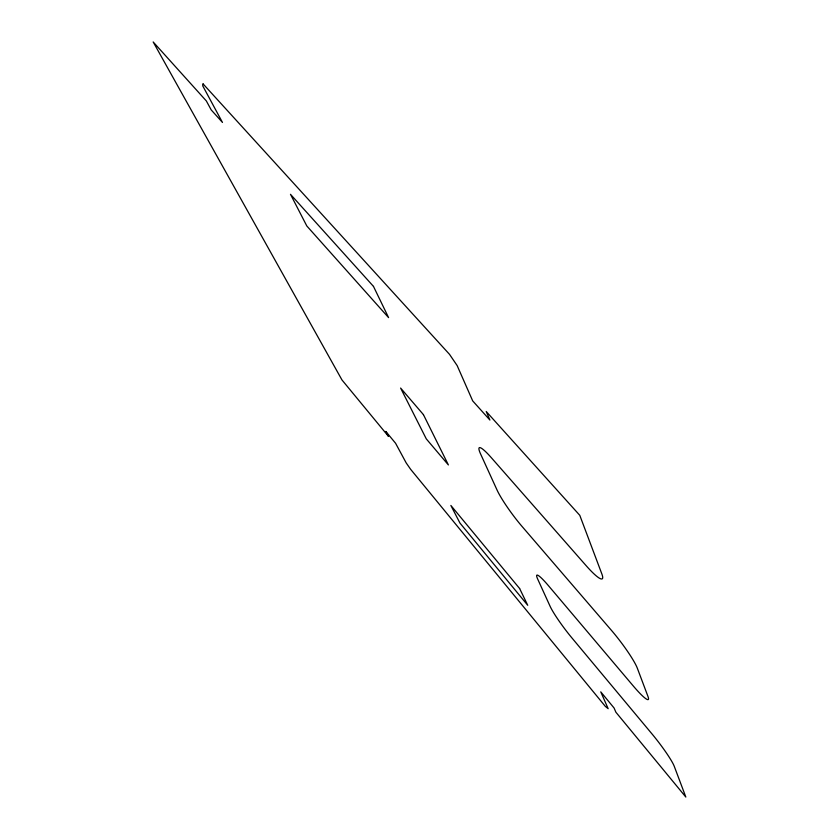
<?xml version="1.0" encoding="UTF-8"?>
<svg xmlns="http://www.w3.org/2000/svg" width="839" height="839" viewBox="0 0 839 839"><rect width="100%" height="100%" fill="white"/><g stroke="black" fill="none" stroke-linecap="round" stroke-linejoin="round"><path stroke-width="1.26" d="M203.08 83.9L202.692 85.777L222.471 122.442L211.218 109.919L206.342 100.953L153.17 41.95L341.976 379.962L388.551 436.448L385.825 431.445L395.589 443.275L406.191 462.918L410.659 469.347L605.37 706.428L608.16 708.682L600.755 691.86L614.075 708.001L615.889 712.217L685.83 797.05L674.252 766.301A29.963 3.304 52.7 0 0 652.008 733.936L571.768 637.745A28.715 3.22 53.3 0 1 550.153 606.398L537.684 579.067A29.617 3.461 53.4 0 1 548.57 585.832L633.193 685.872A32.815 4.09 52.8 0 0 647.991 696.517L637.346 668.243A33.969 4.436 52.9 0 0 611.484 630.404L522.005 526.389A32.616 4.289 53.7 0 1 497.013 489.945L480.558 453.899A33.864 4.646 53.9 0 1 491.287 457.654L586.146 565.675A37.849 5.695 53.2 0 0 601.815 573.845L579.78 515.324L486.221 411.498L489.903 420.045L472.693 400.895L457.15 365.573L449.505 354.331L203.08 83.9M373.481 286.403L290.483 194.312L306.791 225.943L388.583 317.614L373.481 286.403M423.422 414.623L400.602 388.048L426.285 438.87L448.383 464.942L423.422 414.623M519.624 588.517L450.868 505.456L459.94 523.043L527.731 605.286L519.624 588.517"/></g></svg>
